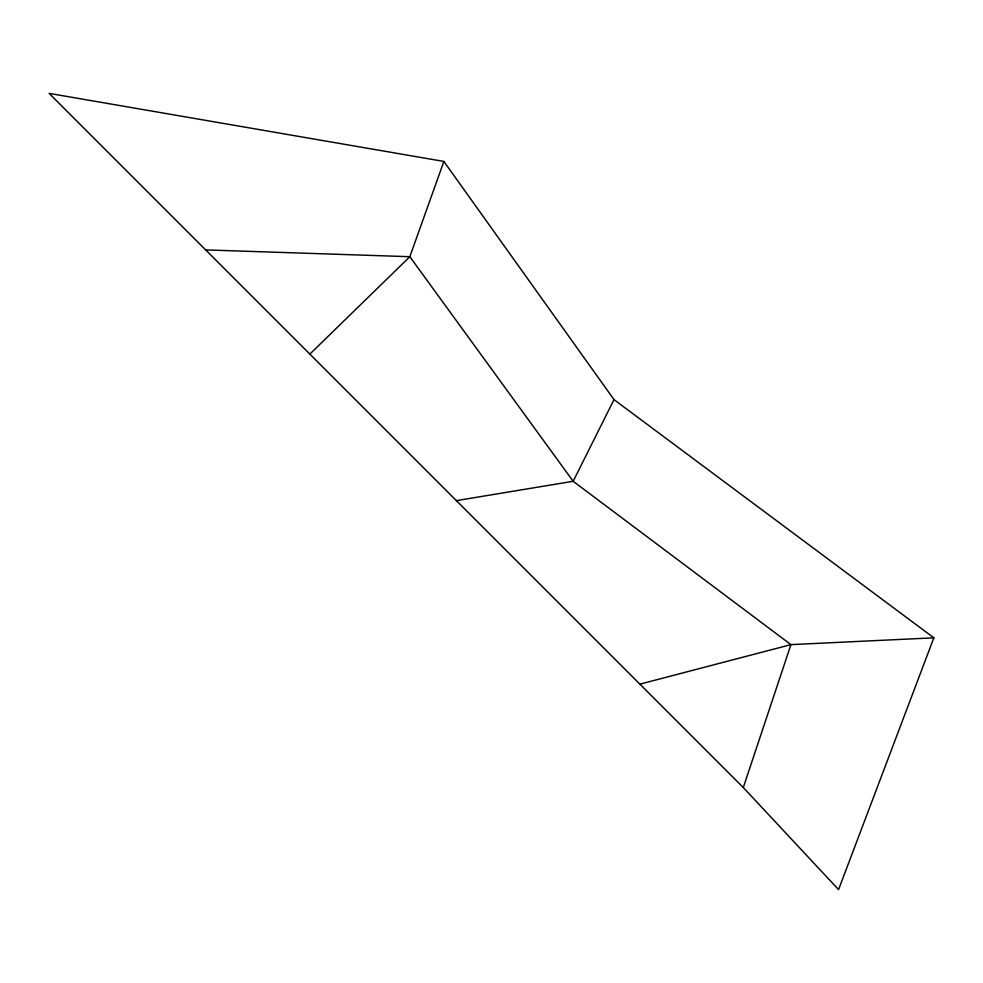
<?xml version="1.0" encoding="UTF-8"?>
<svg xmlns="http://www.w3.org/2000/svg" width="983" height="983" viewBox="0 0 983 983"><rect width="100%" height="100%" fill="white"/><g stroke="black" fill="none" stroke-linecap="round" stroke-linejoin="round"><path stroke-width="1.47" d="M743.295 787.53L790.934 644.627L933.85 637.82L838.573 889.615L743.295 787.53L49.15 93.385L443.861 161.433L613.994 399.626L933.85 637.82M443.861 161.433L409.837 256.71L309.866 354.101M613.994 399.626L573.163 481.289L456.395 500.63M639.908 684.143L790.934 644.627L573.163 481.289L409.837 256.71L205.668 249.903"/></g></svg>
